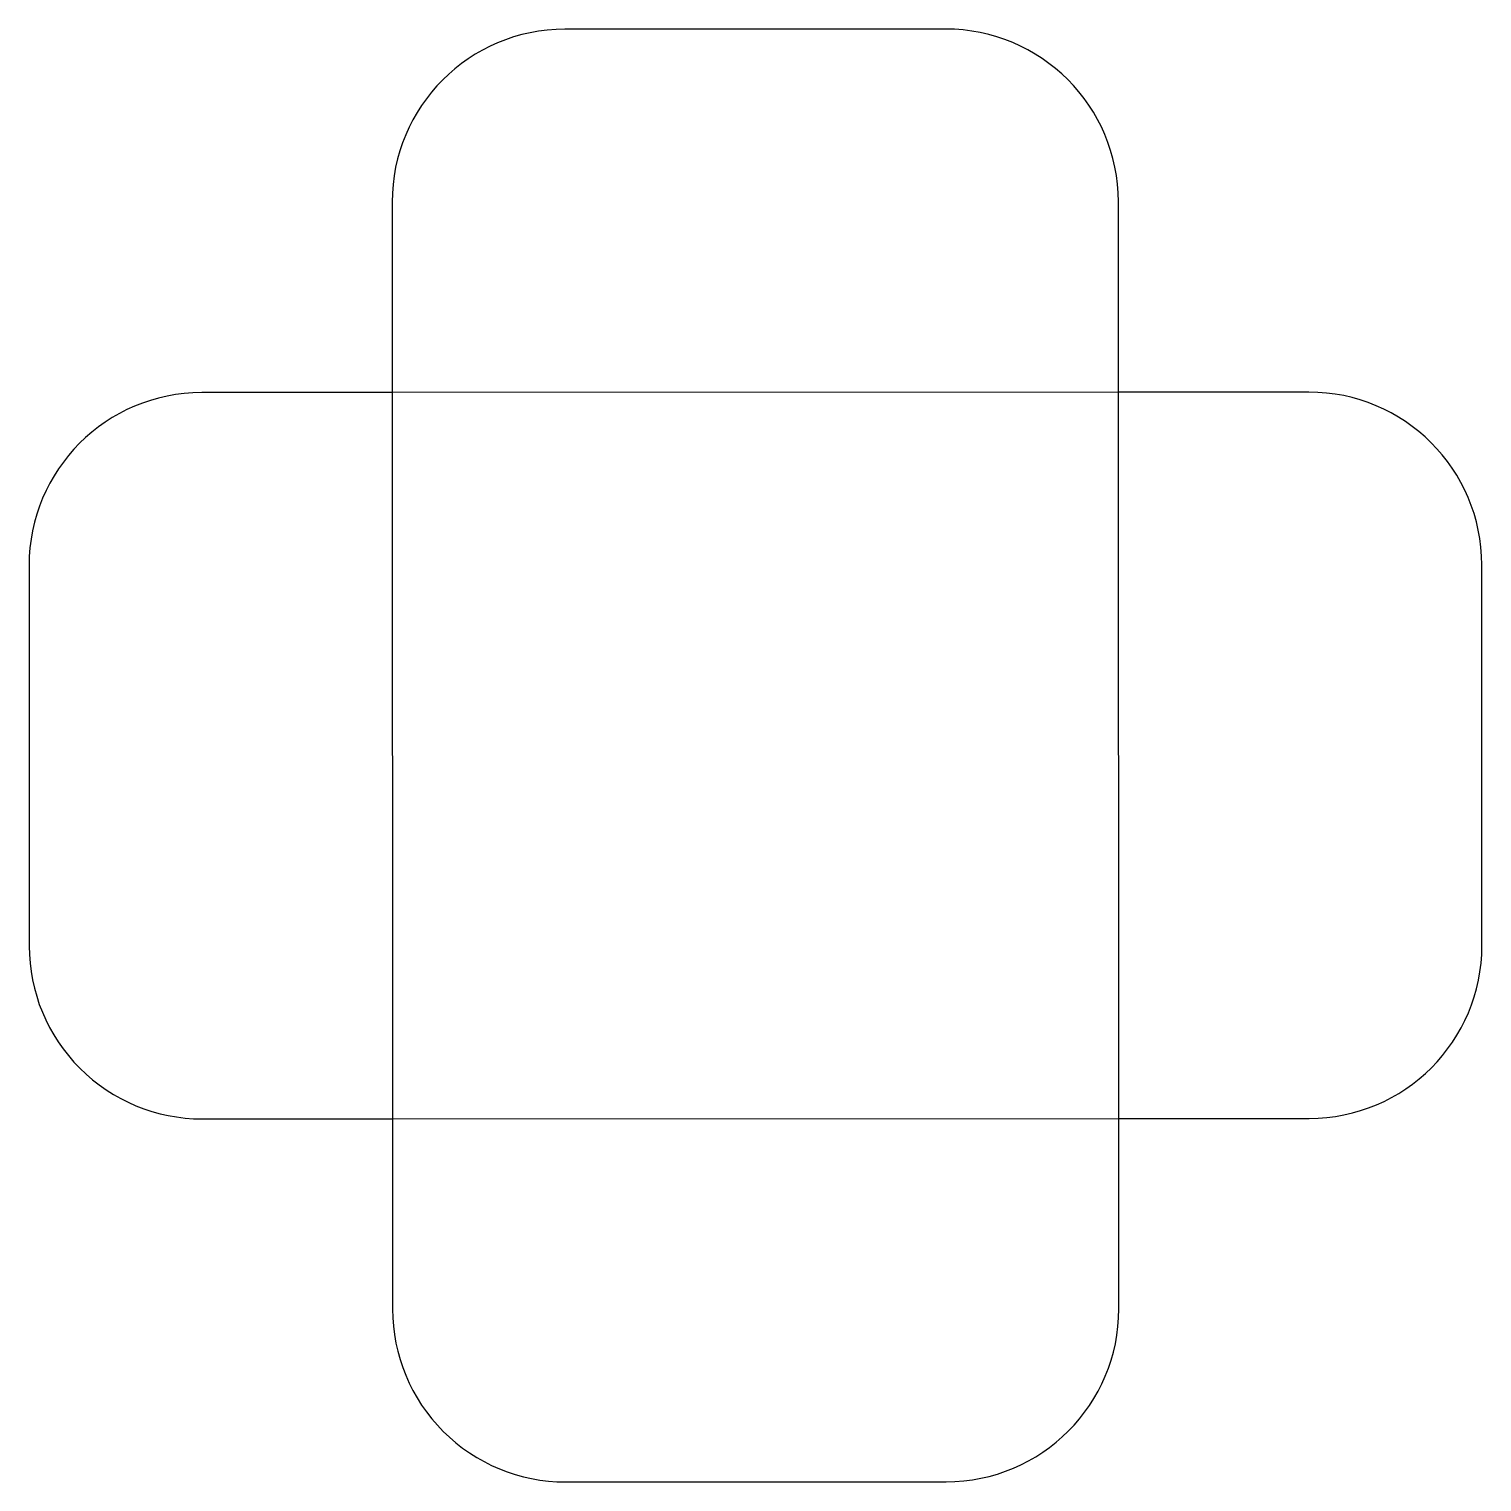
# Model space of a CAD drawing. Header units: millimetres. Extents: x -100 to 100, y -100 to 100.
import ezdxf

# ---------------------------------------------------------------- set-up
doc = ezdxf.new("R2010")
doc.units = ezdxf.units.MM
doc.header["$MEASUREMENT"] = 0

msp = doc.modelspace()

# ---------------------------------------------------------------- linework, layer by layer
for p, q in [((26.06, 99.66), (-26.14, 99.64)), ((-49.85, 75.91), (-49.84, 49.8)), ((49.8, 49.84), (49.79, 75.95)), ((75.91, 49.85), (49.8, 49.84)), ((-49.84, 49.8), (-75.95, 49.79)), ((-99.66, 26.06), (-99.64, -26.14)), ((99.66, -26.06), (99.64, 26.14)), ((49.84, -49.8), (75.95, -49.79)), ((49.85, -75.91), (49.84, -49.8)), ((-75.91, -49.85), (-49.8, -49.84)), ((-49.8, -49.84), (-49.79, -75.95)), ((-26.06, -99.66), (26.14, -99.64))]:
    msp.add_line(p, q)
at = {"color": 5}
for p, q in [((49.8, 49.84), (-49.84, 49.8)), ((49.84, -49.8), (49.8, 49.84)), ((-49.84, 49.8), (-49.8, -49.84)), ((-49.8, -49.84), (49.84, -49.8))]:
    msp.add_line(p, q, dxfattribs=at)
for centre, start, end in [((26.07, 75.94), 0.0228, 90.0228), ((-26.13, 75.92), 90.0228, 180.0228), ((75.92, 26.13), 0.0228, 90.0228), ((-75.94, 26.07), 90.0228, 180.0228), ((-75.92, -26.13), 180.0228, 270.0228), ((75.94, -26.07), 270.0228, 0.0228), ((-26.07, -75.94), 180.0228, 270.0228), ((26.13, -75.92), 270.0228, 0.0228)]:
    msp.add_arc(centre, 23.72, start, end)

doc.saveas('drawing.dxf')
